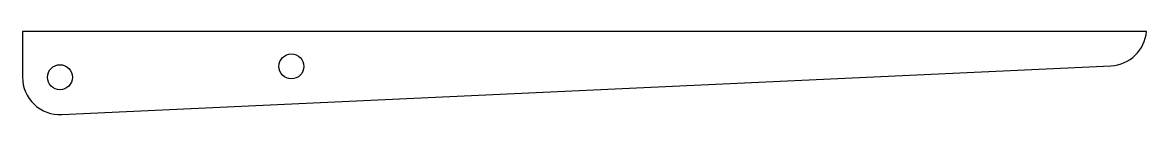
# Model space of a CAD drawing. Header units: millimetres. Extents: x -0.1 to 89.9, y -21.7 to -15.
import ezdxf

# ---------------------------------------------------------------- set-up
doc = ezdxf.new("R2010")
doc.units = ezdxf.units.MM
doc.layers.get('0').update_dxf_attribs({"linetype": 'CONTINUOUS'})

msp = doc.modelspace()

# ---------------------------------------------------------------- linework, layer by layer
msp.add_lwpolyline([(3.04, -21.668), (87.04, -17.747, 0.377238), (89.89, -14.994), (-0.1, -14.994), (-0.1, -18.671, 0.427942)], format="xyb", close=True)
for centre in [(21.43, -17.806), (2.9, -18.671)]:
    msp.add_circle(centre, 1)

doc.saveas('drawing.dxf')
